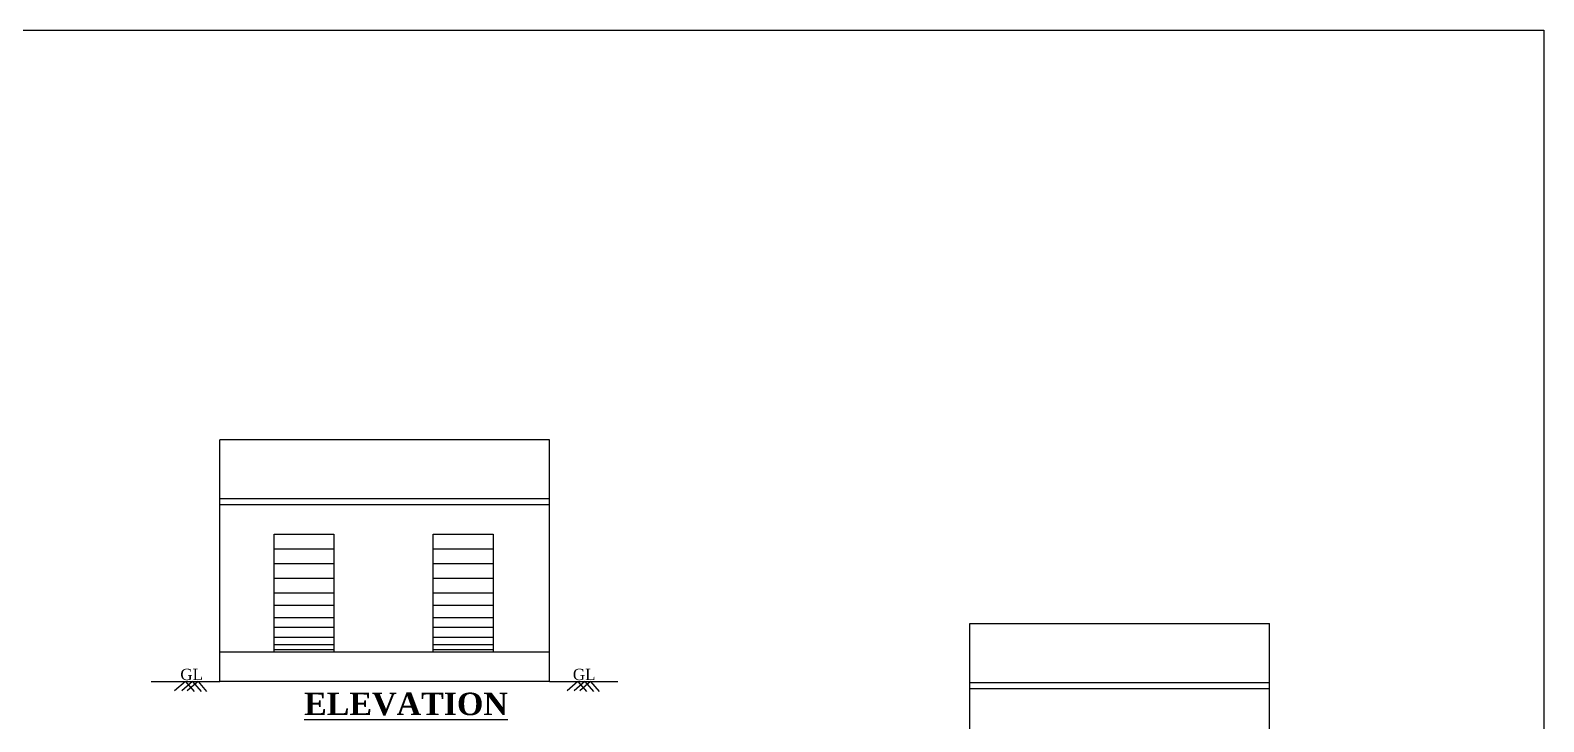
# Model space of a CAD drawing. Header units: metres. Extents: x -4258 to 185371, y -3317 to 113.
# Drawn here: x 4874.48 to 4905.28, y -663.52 to -649.45 of the extents above; entities that cross this region are included whole.
import ezdxf

# ---------------------------------------------------------------- set-up
doc = ezdxf.new("R2010")
doc.units = ezdxf.units.M
doc.header["$LTSCALE"] = 0.5
doc.header["$MEASUREMENT"] = 0
doc.styles.get("Standard").update_dxf_attribs({"font": 'times.ttf'})

msp = doc.modelspace()

# ---------------------------------------------------------------- linework, layer by layer
at = {"color": 0, "lineweight": -2}
for p, q in [((4885.04487, -657.78631), (4878.33487, -657.78631)), ((4878.33487, -662.70631), (4878.33487, -657.78631)), ((4885.04487, -662.70631), (4885.04487, -657.78631)), ((4885.04487, -658.98631), (4878.33487, -658.98631)), ((4885.04487, -659.10631), (4878.33487, -659.10631)), ((4879.4405, -662.10631), (4879.4405, -659.70631)), ((4879.4405, -659.70631), (4880.6605, -659.70631)), ((4880.6605, -659.70631), (4880.6605, -662.10631)), ((4882.68112, -662.10631), (4882.68112, -659.70631)), ((4882.68112, -659.70631), (4883.90112, -659.70631)), ((4883.90112, -659.70631), (4883.90112, -662.10631)), ((4880.6605, -660.00631), (4879.4405, -660.00631)), ((4883.90112, -660.00631), (4882.68112, -660.00631)), ((4880.6605, -660.30631), (4879.4405, -660.30631)), ((4883.90112, -660.30631), (4882.68112, -660.30631)), ((4880.6605, -660.60631), (4879.4405, -660.60631)), ((4883.90112, -660.60631), (4882.68112, -660.60631)), ((4880.6605, -660.90631), (4879.4405, -660.90631)), ((4883.90112, -660.90631), (4882.68112, -660.90631)), ((4880.6605, -661.15631), (4879.4405, -661.15631)), ((4883.90112, -661.15631), (4882.68112, -661.15631)), ((4880.6605, -661.40631), (4879.4405, -661.40631)), ((4880.6605, -661.60631), (4879.4405, -661.60631)), ((4883.90112, -661.40631), (4882.68112, -661.40631)), ((4883.90112, -661.60631), (4882.68112, -661.60631)), ((4893.60181, -666.44571), (4893.60181, -661.52571)), ((4899.70181, -666.44571), (4899.70181, -661.52571)), ((4880.6605, -661.80631), (4879.4405, -661.80631)), ((4883.90112, -661.80631), (4882.68112, -661.80631)), ((4885.04487, -662.10631), (4878.33487, -662.10631)), ((4880.6605, -661.95631), (4879.4405, -661.95631)), ((4880.6605, -662.05631), (4879.4405, -662.05631)), ((4883.90112, -661.95631), (4882.68112, -661.95631)), ((4883.90112, -662.05631), (4882.68112, -662.05631)), ((4876.93886, -662.70631), (4878.33487, -662.70631)), ((4877.63687, -662.70631), (4877.41841, -662.8908)), ((4877.78004, -662.70631), (4877.56158, -662.8908)), ((4877.63687, -662.70631), (4877.81249, -662.90891)), ((4877.89362, -662.70631), (4877.67517, -662.8908)), ((4877.78004, -662.70631), (4877.95566, -662.90891)), ((4877.89362, -662.70631), (4878.06925, -662.90891)), ((4885.04487, -662.70631), (4878.33487, -662.70631)), ((4885.04487, -662.70631), (4886.44088, -662.70631)), ((4885.625, -662.70631), (4885.40654, -662.8908)), ((4885.76816, -662.70631), (4885.5497, -662.8908)), ((4885.625, -662.70631), (4885.80062, -662.90891)), ((4885.88175, -662.70631), (4885.66329, -662.8908)), ((4885.76816, -662.70631), (4885.94379, -662.90891)), ((4885.88175, -662.70631), (4886.05737, -662.90891))]:
    msp.add_line(p, q, dxfattribs=at)
at = {"color": 0, "linetype": 'ByBlock'}
for p, q in [((4893.60181, -661.52571), (4899.70181, -661.52571)), ((4893.60181, -662.72571), (4899.70181, -662.72571)), ((4893.60181, -662.84571), (4899.70181, -662.84571))]:
    msp.add_line(p, q, dxfattribs=at)
msp.add_lwpolyline([(4853.85733, -649.44654), (4905.28214, -649.44654), (4905.28214, -690.90544), (4853.85733, -690.90544)], close=True, dxfattribs=at)

# ---------------------------------------------------------------- texts
at = {"color": 0, "char_height": 0.22875, "width": 4.1329568, "attachment_point": 1}
for insert in [(4877.53385, -662.44493), (4885.52198, -662.44493)]:
    msp.add_mtext('\\A1;GL', dxfattribs=dict(at, insert=insert))
at = {"color": 7, "insert": (4880.05328, -662.92961), "char_height": 0.4575, "width": 9.2638678, "attachment_point": 1}
msp.add_mtext('\\A1;{\\fTimes New Roman|b1|i0|c0|p18;\\LELEVATION}', dxfattribs=at)

doc.saveas('drawing.dxf')
